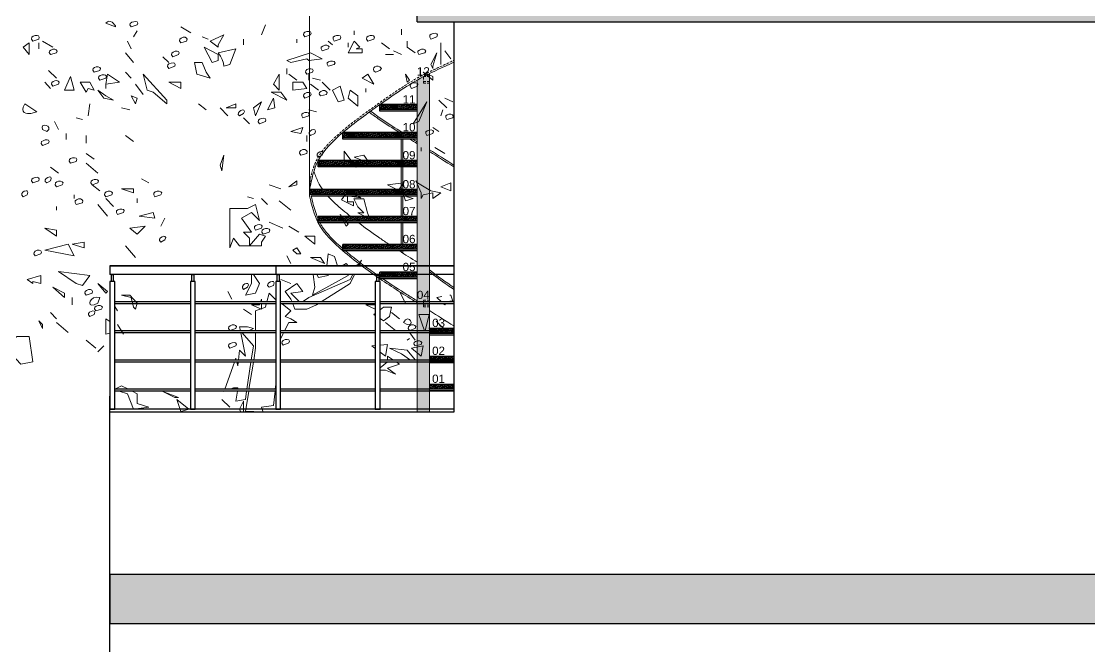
# Model space of a CAD drawing. Header units: millimetres. Extents: x 922141 to 965068, y 34629 to 256118.
# Drawn here: x 925435 to 932003, y 195899 to 199745 of the extents above; entities that cross this region are included whole.
import ezdxf

# ---------------------------------------------------------------- set-up
doc = ezdxf.new("R2010")
doc.units = ezdxf.units.MM
doc.linetypes.add('( Dashed )', pattern=[0.75, 0.5, -0.25])
for name, color, linetype, lineweight in [('column', 10, 'Continuous', 35), ('HATCH', 8, 'Continuous', 5), ('MCA__ ARREDO', 133, 'Continuous', 5), ('MCA__ LANDSCAPE', 136, 'Continuous', 5), ('MCA__ MURI ESISTENTI SEZIONATI', 30, 'Continuous', 30)]:
    doc.layers.add(name, color=color, linetype=linetype, lineweight=lineweight)
doc.layers.add('MCA__ PISCINA ELEV.', color=91, linetype='Continuous')
doc.styles.add('Datatext_200', font='arial.ttf', dxfattribs={"height": 200})

# ---------------------------------------------------------------- blocks, each defined once
blk = doc.blocks.new('6y')
at = {"layer": 'HATCH', "linetype": 'Continuous'}
for p, q in [((566733.5, 395757.7), (566681.8, 395801.7)), ((566681.8, 395801.7), (566733.5, 395757.7))]:
    blk.add_line(p, q, dxfattribs=at)
for points in [[(566811.6, 396400), (566810.5, 396404.4), (566807.2, 396409.9), (566802.8, 396415.4), (566796.2, 396420.9), (566789.6, 396424.2), (566781.9, 396425.3), (566775.3, 396423.1), (566768.7, 396416.5), (566811.6, 396400)], [(566906.2, 396408.8), (566909.5, 396416.5), (566906.2, 396422), (566899.6, 396424.2), (566890.8, 396423.1), (566882, 396420.9), (566875.4, 396415.4), (566874.3, 396408.8), (566879.8, 396400), (566906.2, 396408.8)], [(567141.6, 396373.6), (567097.6, 396400), (567141.6, 396373.6)], [(567451.7, 396364.8), (567469.3, 396408.8), (567451.7, 396364.8)], [(568066.5, 396364.8), (568066.5, 396390.1), (568066.5, 396364.8)], [(566474, 396347.2), (566476.2, 396356), (566472.9, 396360.4), (566466.3, 396362.6), (566457.5, 396362.6), (566448.7, 396359.3), (566443.2, 396354.9), (566442.1, 396347.2), (566447.6, 396338.4), (566474, 396347.2)], [(566889.7, 396357.1), (566906.2, 396382.4), (566889.7, 396357.1)], [(567122.9, 396338.4), (567126.2, 396347.2), (567122.9, 396351.6), (567116.3, 396354.9), (567107.5, 396354.9), (567098.7, 396351.6), (567093.2, 396347.2), (567092.1, 396339.5), (567097.6, 396330.7), (567122.9, 396338.4)], [(567218.5, 396347.2), (567192.1, 396357.1), (567218.5, 396347.2)], [(567261.4, 396312), (567261.4, 396321.9), (567286.7, 396364.8), (567226.2, 396338.4), (567261.4, 396312)], [(567373.6, 396321.9), (567373.6, 396347.2), (567373.6, 396321.9)], [(567607.9, 396330.7), (567607.9, 396347.2), (567607.9, 396330.7)], [(567667.3, 396364.8), (567670.6, 396372.5), (567667.3, 396378), (567660.7, 396380.2), (567651.9, 396380.2), (567643.1, 396376.9), (567637.6, 396372.5), (567636.5, 396365.9), (567642, 396357.1), (567667.3, 396364.8)], [(567797, 396347.2), (567800.3, 396356), (567797, 396360.4), (567790.4, 396362.6), (567781.6, 396362.6), (567772.8, 396359.3), (567767.3, 396354.9), (567766.2, 396347.2), (567771.7, 396338.4), (567797, 396347.2)], [(567858.6, 396364.8), (567858.6, 396382.4), (567858.6, 396364.8)], [(567945.5, 396347.2), (567947.7, 396356), (567944.4, 396360.4), (567937.8, 396362.6), (567929, 396362.6), (567920.2, 396359.3), (567914.7, 396354.9), (567913.6, 396347.2), (567919.1, 396338.4), (567945.5, 396347.2)], [(568221.6, 396357.1), (568224.9, 396364.8), (568221.6, 396370.3), (568215, 396372.5), (568206.2, 396371.4), (568197.4, 396368.1), (568191.9, 396363.7), (568190.8, 396356), (568196.3, 396347.2), (568221.6, 396357.1)], [(566431.1, 396279), (566431.1, 396330.7), (566405.8, 396312), (566431.1, 396279)], [(566474, 396304.3), (566474, 396330.7), (566474, 396304.3)], [(566535.6, 396312), (566490.5, 396338.4), (566535.6, 396312)], [(566552.1, 396286.7), (566554.3, 396294.4), (566551, 396299.9), (566544.4, 396302.1), (566535.6, 396302.1), (566526.8, 396298.8), (566521.3, 396294.4), (566520.2, 396287.8), (566525.7, 396279), (566552.1, 396286.7)], [(566879.8, 396304.3), (566863.3, 396338.4)], [(567087.7, 396279), (567091, 396286.7), (567087.7, 396292.2), (567081.1, 396294.4), (567072.3, 396293.3), (567063.5, 396290), (567058, 396285.6), (567056.9, 396277.9), (567062.4, 396269.1), (567087.7, 396279)], [(567261.4, 396252.6), (567261.4, 396279), (567199.8, 396312), (567235, 396243.8), (567261.4, 396252.6)], [(567313.1, 396235), (567339.5, 396304.3), (567261.4, 396286.7), (567272.4, 396272.4), (567280.1, 396257), (567285.6, 396241.6), (567286.7, 396227.3), (567313.1, 396235)], [(567745.4, 396304.3), (567748.7, 396313.1), (567745.4, 396317.5), (567738.8, 396319.7), (567730, 396319.7), (567721.2, 396316.4), (567714.6, 396312), (567713.5, 396304.3), (567719, 396295.5), (567745.4, 396304.3)], [(567764, 396321.9), (567745.4, 396338.4), (567764, 396321.9)], [(567893.8, 396286.7), (567893.8, 396304.3), (567867.4, 396304.3), (567883.9, 396312), (567858.6, 396338.4), (567832.2, 396286.7), (567893.8, 396286.7)], [(567832.2, 396312), (567832.2, 396330.7), (567832.2, 396312)], [(568013.7, 396304.3), (567978.5, 396330.7), (568013.7, 396304.3)], [(568066.5, 396279), (568032.4, 396295.5)], [(568091.8, 396312), (568091.8, 396338.4), (568091.8, 396312)], [(568127, 396286.7), (568091.8, 396312), (568127, 396286.7)], [(568169.9, 396286.7), (568173.2, 396294.4), (568169.9, 396299.9), (568163.3, 396302.1), (568154.5, 396302.1), (568145.7, 396298.8), (568139.1, 396294.4), (568138, 396287.8), (568143.5, 396279), (568169.9, 396286.7)], [(568240.3, 396235), (568240.3, 396330.7)], [(568283.2, 396260.3), (568256.8, 396295.5), (568283.2, 396260.3)], [(566889.7, 396243.8), (566854.5, 396286.7), (566889.7, 396243.8)], [(567044.8, 396243.8), (567019.5, 396269.1), (567044.8, 396243.8)], [(567581.5, 396243.8), (567650.8, 396260.3), (567659.6, 396252.6), (567719, 396260.3), (567667.3, 396286.7), (567563.9, 396252.6), (567581.5, 396243.8)], [(567771.7, 396235), (567775, 396242.7), (567771.7, 396248.2), (567764, 396250.4), (567755.3, 396250.4), (567746.5, 396247.1), (567741, 396242.7), (567739.9, 396236.1), (567745.4, 396227.3), (567771.7, 396235)], [(568032.4, 396279), (567997.2, 396279)], [(568205.1, 396217.4), (568205.1, 396227.3), (568221.6, 396286.7), (568196.3, 396235), (568205.1, 396217.4)], [(566552.1, 396174.5), (566516.9, 396208.6), (566552.1, 396174.5)], [(566742.3, 396208.6), (566745.6, 396217.4), (566742.3, 396221.8), (566734.6, 396225.1), (566725.8, 396225.1), (566718.1, 396221.8), (566712.6, 396217.4), (566711.5, 396209.7), (566717, 396200.9), (566742.3, 396208.6)], [(566879.8, 396174.5), (566854.5, 396200.9), (566879.8, 396174.5)], [(567071.2, 396227.3), (567073.4, 396235), (567070.1, 396240.5), (567063.5, 396242.7), (567054.7, 396241.6), (567045.9, 396238.3), (567040.4, 396233.9), (567039.3, 396226.2), (567044.8, 396217.4), (567071.2, 396227.3)], [(567226.2, 396174.5), (567208.6, 396200.9), (567192.1, 396243.8), (567158.1, 396243.8), (567168, 396192.1), (567226.2, 396174.5)], [(567563.9, 396192.1), (567563.9, 396217.4), (567563.9, 396192.1)], [(567676.1, 396200.9), (567679.4, 396208.6), (567676.1, 396214.1), (567668.4, 396216.3), (567659.6, 396216.3), (567651.9, 396213), (567646.4, 396207.5), (567645.3, 396200.9), (567650.8, 396192.1), (567676.1, 396200.9)], [(567971.9, 396208.6), (567978.5, 396217.4), (567971.9, 396225.1), (567964.2, 396228.4), (567956.5, 396228.4), (567949.9, 396225.1), (567945.5, 396220.7), (567943.3, 396214.1), (567945.5, 396207.5), (567953.2, 396200.9), (567971.9, 396208.6)], [(568205.1, 396165.7), (568205.1, 396182.2), (568162.2, 396200.9), (568205.1, 396165.7)], [(566525.7, 396130.5), (566500.4, 396156.9), (566525.7, 396130.5)], [(566560.9, 396149.2), (566563.1, 396156.9), (566559.8, 396162.4), (566553.2, 396164.6), (566544.4, 396163.5), (566536.7, 396160.2), (566531.2, 396155.8), (566530.1, 396148.1), (566535.6, 396139.3), (566560.9, 396149.2)], [(566630.1, 396122.8), (566612.6, 396182.2), (566587.3, 396122.8), (566630.1, 396122.8)], [(566681.8, 396114), (566690.6, 396130.5), (566717, 396122.8), (566698.3, 396156.9), (566655.4, 396156.9), (566681.8, 396114)], [(566768.7, 396174.5), (566770.9, 396183.3), (566767.6, 396187.7), (566761, 396189.9), (566752.2, 396189.9), (566743.4, 396186.6), (566737.9, 396182.2), (566736.8, 396174.5), (566742.3, 396165.7), (566768.7, 396174.5)], [(566828.1, 396156.9), (566776.4, 396192.1), (566768.7, 396149.2), (566828.1, 396156.9)], [(567036, 396062.3), (567036, 396078.8), (566932.6, 396192.1), (566950.2, 396122.8), (566976.6, 396114), (567036, 396062.3)], [(567097.6, 396130.5), (567097.6, 396156.9), (567044.8, 396156.9), (567097.6, 396130.5)], [(567529.8, 396122.8), (567529.8, 396139.3), (567529.8, 396192.1), (567504.5, 396149.2), (567529.8, 396122.8)], [(567607.9, 396165.7), (567572.7, 396192.1), (567607.9, 396165.7)], [(567650.8, 396130.5), (567634.3, 396156.9), (567589.2, 396156.9), (567589.2, 396122.8), (567650.8, 396130.5)], [(567659.6, 396165.7), (567659.6, 396192.1), (567659.6, 396165.7)], [(567711.3, 396165.7), (567676.1, 396174.5), (567711.3, 396165.7)], [(567754.2, 396122.8), (567719, 396156.9), (567754.2, 396122.8)], [(567945.5, 396149.2), (567919.1, 396192.1), (567893.8, 396174.5), (567945.5, 396149.2)], [(568091.8, 396156.9), (568101.7, 396165.7), (568084.1, 396192.1), (568091.8, 396156.9)], [(568136.9, 396139.3), (568139.1, 396148.1), (568135.8, 396152.5), (568129.2, 396154.7), (568120.4, 396154.7), (568111.6, 396151.4), (568106.1, 396147), (568105, 396139.3), (568110.5, 396130.5), (568136.9, 396139.3)], [(566802.8, 396078.8), (566768.7, 396097.5), (566733.5, 396122.8), (566759.9, 396087.6), (566802.8, 396078.8)], [(566768.7, 396130.5), (566768.7, 396149.2), (566768.7, 396130.5)], [(566932.6, 396104.1), (566898.5, 396149.2), (566932.6, 396104.1)], [(567563.9, 396078.8), (567537.5, 396114), (567494.6, 396114), (567563.9, 396078.8)], [(567667.3, 396097.5), (567670.6, 396105.2), (567667.3, 396110.7), (567660.7, 396112.9), (567651.9, 396111.8), (567643.1, 396108.5), (567637.6, 396104.1), (567636.5, 396096.4), (567642, 396087.6), (567667.3, 396097.5)], [(567702.5, 396122.8), (567667.3, 396149.2), (567702.5, 396122.8)], [(567737.7, 396104.1), (567739.9, 396112.9), (567736.6, 396117.3), (567730, 396120.6), (567721.2, 396120.6), (567712.4, 396117.3), (567706.9, 396112.9), (567705.8, 396106.3), (567711.3, 396097.5), (567737.7, 396104.1)], [(567815.7, 396078.8), (567797, 396139.3), (567764, 396122.8), (567789.3, 396071.1), (567815.7, 396078.8)], [(567875.1, 396052.4), (567875.1, 396097.5), (567841, 396122.8), (567832.2, 396087.6), (567875.1, 396052.4)], [(567910.3, 396114), (567910.3, 396130.5), (567910.3, 396114)], [(566465.2, 396027.1), (566412.4, 396062.3), (566405.8, 396048), (566403.6, 396037), (566405.8, 396030.4), (566410.2, 396024.9), (566416.8, 396021.6), (566424.5, 396020.5), (566432.2, 396019.4), (566438.8, 396019.4), (566465.2, 396027.1)], [(566690.6, 396009.5), (566698.3, 396062.3), (566690.6, 396009.5)], [(566898.5, 396062.3), (566906.2, 396087.6), (566879.8, 396097.5), (566898.5, 396062.3)], [(567208.6, 396035.9), (567175.7, 396062.3), (567208.6, 396035.9)], [(567339.5, 396044.7), (567339.5, 396062.3), (567296.6, 396044.7), (567339.5, 396044.7)], [(567426.4, 396009.5), (567451.7, 396071.1), (567416.5, 396044.7), (567426.4, 396009.5)], [(567511.1, 396044.7), (567504.5, 396087.6), (567478.1, 396035.9), (567511.1, 396044.7)], [(568143.5, 395984.2), (568178.7, 396071.1), (568118.2, 395974.3), (568143.5, 395984.2)], [(568266.7, 396044.7), (568231.5, 396078.8), (568266.7, 396044.7)], [(568292, 396071.1), (568256.8, 396087.6), (568292, 396071.1)], [(566873.2, 396035.9), (566838, 396044.7), (566873.2, 396035.9)], [(567304.3, 396009.5), (567270.2, 396044.7), (567304.3, 396009.5)], [(567373.6, 396019.4), (567376.9, 396029.3), (567374.7, 396034.8), (567369.2, 396035.9), (567361.5, 396033.7), (567354.9, 396029.3), (567350.5, 396022.7), (567349.4, 396016.1), (567356, 396009.5), (567373.6, 396019.4)], [(567659.6, 396009.5), (567661.8, 396018.3), (567658.5, 396022.7), (567651.9, 396024.9), (567643.1, 396024.9), (567635.4, 396021.6), (567629.9, 396017.2), (567628.8, 396009.5), (567634.3, 396000.7), (567659.6, 396009.5)], [(567693.7, 396027.1), (567659.6, 396035.9), (567693.7, 396027.1)], [(568240.3, 396009.5), (568248, 396035.9), (568240.3, 396009.5)], [(568292, 396000.7), (568294.2, 396009.5), (568290.9, 396013.9), (568284.3, 396017.2), (568275.5, 396017.2), (568267.8, 396013.9), (568262.3, 396009.5), (568261.2, 396001.8), (568266.7, 395993), (568292, 396000.7)], [(566509.2, 395941.3), (566518, 395950.1), (566518, 395957.8), (566513.6, 395964.4), (566505.9, 395967.7), (566498.2, 395968.8), (566491.6, 395966.6), (566488.3, 395960), (566490.5, 395949), (566509.2, 395941.3)], [(566560.9, 395949), (566543.3, 395984.2)], [(566665.3, 395993), (566638.9, 396000.7), (566665.3, 395993)], [(567400, 395974.3), (567373.6, 396000.7), (567400, 395974.3)], [(567469.3, 395984.2), (567471.5, 395991.9), (567468.2, 395997.4), (567461.6, 395999.6), (567452.8, 395998.5), (567444, 395995.2), (567438.5, 395990.8), (567437.4, 395983.1), (567442.9, 395974.3), (567469.3, 395984.2)], [(566595, 395906.1), (566595, 395932.5), (566595, 395906.1)], [(566681.8, 395889.7), (566681.8, 395922.6)], [(566889.7, 395897.4), (566854.5, 395922.6)], [(567624.4, 395932.5), (567634.3, 395957.8), (567581.5, 395941.3), (567624.4, 395932.5)], [(567650.8, 395897.4), (567650.8, 395922.6), (567650.8, 395897.4)], [(567686, 395932.5), (567689.3, 395942.4), (567686, 395947.9), (567680.5, 395949), (567672.8, 395947.9), (567666.2, 395942.4), (567661.8, 395936.9), (567661.8, 395930.3), (567667.3, 395922.6), (567686, 395932.5)], [(568205.1, 395932.5), (568207.3, 395940.2), (568204, 395945.7), (568197.4, 395947.9), (568188.6, 395946.8), (568179.8, 395943.5), (568174.3, 395939.1), (568173.2, 395931.4), (568178.7, 395922.6), (568205.1, 395932.5)], [(568231.5, 395941.3), (568205.1, 395957.8)], [(566516.9, 395889.7), (566520.2, 395897.4), (566516.9, 395902.8), (566510.3, 395905), (566501.5, 395903.9), (566492.7, 395900.6), (566486.1, 395896.3), (566485, 395888.6), (566490.5, 395879.8), (566516.9, 395889.7)], [(568153.4, 395854.5), (568153.4, 395871)], [(568256.8, 395844.6), (568213.9, 395871), (568256.8, 395844.6)], [(566638.9, 395809.4), (566641.1, 395818.2), (566637.8, 395823.7), (566631.2, 395825.9), (566622.4, 395825.9), (566613.7, 395822.6), (566608.2, 395818.2), (566607.1, 395810.5), (566612.6, 395801.7), (566638.9, 395809.4)], [(566717, 395819.3), (566681.8, 395844.6), (566717, 395819.3)], [(567277.9, 395767.6), (567286.7, 395836.9), (567270.2, 395792.9), (567277.9, 395767.6)], [(567650.8, 395844.6), (567653, 395853.4), (567649.7, 395857.8), (567643.1, 395861.1), (567634.3, 395861.1), (567625.5, 395857.8), (567620, 395853.4), (567618.9, 395845.7), (567624.4, 395836.9), (567650.8, 395844.6)], [(567719, 395836.9), (567722.3, 395846.8), (567720.1, 395852.3), (567714.6, 395853.4), (567708, 395851.2), (567701.4, 395846.8), (567697, 395841.3), (567695.9, 395834.7), (567702.5, 395828.1), (567719, 395836.9)], [(567867.4, 395784.1), (567848.7, 395809.4), (567815.7, 395854.5), (567815.7, 395801.7), (567867.4, 395784.1)], [(567926.8, 395801.7), (567901.5, 395836.9), (567858.6, 395828.1), (567926.8, 395801.7)], [(566560.9, 395757.7), (566525.7, 395784.1), (566560.9, 395757.7)], [(566474, 395724.7), (566476.2, 395732.4), (566472.9, 395737.9), (566466.3, 395740.1), (566457.5, 395739), (566448.7, 395735.7), (566443.2, 395731.3), (566442.1, 395723.6), (566447.6, 395714.8), (566474, 395724.7)], [(566525.7, 395724.7), (566529, 395734.6), (566526.8, 395740.1), (566521.3, 395741.2), (566513.6, 395739), (566507, 395734.6), (566502.6, 395728), (566502.6, 395721.4), (566509.2, 395714.8), (566525.7, 395724.7)], [(566733.5, 395714.8), (566735.7, 395723.6), (566732.4, 395728), (566725.8, 395730.2), (566717, 395730.2), (566709.3, 395726.9), (566703.8, 395722.5), (566702.7, 395714.8), (566708.2, 395706), (566733.5, 395714.8)], [(566957.9, 395714.8), (566924.9, 395732.4), (566957.9, 395714.8)], [(566577.4, 395706), (566580.7, 395714.8), (566577.4, 395719.2), (566569.7, 395722.5), (566560.9, 395722.5), (566553.2, 395719.2), (566547.7, 395714.8), (566546.6, 395707.1), (566552.1, 395698.3), (566577.4, 395706)], [(566742.3, 395679.6), (566708.2, 395706), (566742.3, 395679.6)], [(566889.7, 395671.9), (566889.7, 395689.5), (566838, 395689.5), (566889.7, 395671.9)], [(567537.5, 395689.5), (567485.8, 395706)], [(567607.9, 395706), (567607.9, 395724.7), (567572.7, 395698.3), (567607.9, 395706)], [(568058.8, 395679.6), (568058.8, 395689.5), (568075.3, 395714.8), (568006, 395706), (568058.8, 395679.6)], [(568118.2, 395646.6), (568091.8, 395654.3), (568066.5, 395689.5), (568084.1, 395636.7), (568118.2, 395646.6)], [(568130.3, 395724.7), (568153.4, 395671.9), (568153.4, 395646.6), (568162.2, 395663.1), (568205.1, 395671.9), (568205.1, 395646.6), (568240.3, 395671.9), (568196.3, 395679.6), (568136.9, 395714.8), (568130.3, 395724.7)], [(568283.2, 395679.6), (568283.2, 395714.8), (568240.3, 395698.3), (568283.2, 395679.6)], [(566422.3, 395663.1), (566425.6, 395674.1), (566423.4, 395679.6), (566417.9, 395680.7), (566410.2, 395678.5), (566403.6, 395674.1), (566399.2, 395668.6), (566399.2, 395660.9), (566405.8, 395654.3), (566422.3, 395663.1)], [(566630.1, 395646.6), (566630.1, 395663.1), (566630.1, 395646.6)], [(566665.3, 395627.9), (566667.5, 395636.7), (566664.2, 395641.1), (566657.6, 395644.4), (566648.8, 395644.4), (566640, 395641.1), (566634.5, 395636.7), (566633.4, 395629), (566638.9, 395620.2), (566665.3, 395627.9)], [(566795.1, 395663.1), (566797.3, 395670.8), (566794, 395676.3), (566787.4, 395678.5), (566778.6, 395678.5), (566769.8, 395675.2), (566764.3, 395669.7), (566763.2, 395663.1), (566768.7, 395654.3), (566795.1, 395663.1)], [(566802.8, 395611.4), (566768.7, 395646.6), (566802.8, 395611.4)], [(566906.2, 395627.9), (566906.2, 395646.6), (566906.2, 395627.9)], [(567010.7, 395663.1), (567014, 395670.8), (567010.7, 395676.3), (567003, 395678.5), (566994.2, 395678.5), (566985.4, 395675.2), (566979.9, 395669.7), (566978.8, 395663.1), (566984.3, 395654.3), (567010.7, 395663.1)], [(567416.5, 395646.6), (567391.2, 395654.3), (567416.5, 395646.6)], [(567478.1, 395620.2), (567451.7, 395646.6), (567478.1, 395620.2)], [(567581.5, 395594.9), (567529.8, 395636.7), (567581.5, 395594.9)], [(567841.8, 395676.6), (567820.9, 395665.6), (567803.3, 395640.3), (567856.1, 395613.9), (567856.1, 395632.6), (567829.7, 395632.6), (567829.7, 395657.9), (567889.1, 395649.1), (567841.8, 395676.6)], [(567927.9, 395557.2), (567918, 395583.6), (567901.5, 395645.2), (567857.5, 395645.2), (567875.1, 395610), (567901.5, 395583.6), (567875.1, 395583.6), (567927.9, 395557.2)], [(566552.1, 395594.9), (566552.1, 395611.4), (566552.1, 395594.9)], [(566776.4, 395568.5), (566733.5, 395620.2), (566776.4, 395568.5)], [(566846.8, 395585), (566849, 395593.8), (566845.7, 395598.2), (566839.1, 395600.4), (566830.3, 395600.4), (566821.5, 395597.1), (566816, 395592.7), (566814.9, 395585), (566820.4, 395576.2), (566846.8, 395585)], [(567400, 395438.7), (567400, 395471.7), (567373.6, 395498.1), (567407.7, 395498.1), (567364.8, 395559.7), (567407.7, 395585), (567442.9, 395549.8), (567426.4, 395620.2), (567391.2, 395602.6), (567313.1, 395602.6), (567313.1, 395429.9), (567329.6, 395471.7), (567356, 395438.7), (567400, 395438.7)], [(566984.3, 395559.7), (566915, 395568.5), (566976.6, 395585), (566984.3, 395559.7), (566984.3, 395559.7)], [(567010.7, 395524.5), (567028.3, 395559.7), (567010.7, 395524.5)], [(567546.3, 395516.8), (567485.8, 395542.1), (567546.3, 395516.8)], [(567823.4, 395524.5), (567832.2, 395533.3), (567797, 395576.2), (567823.4, 395524.5)], [(566552.1, 395481.6), (566552.1, 395506.9), (566500.4, 395516.8), (566552.1, 395481.6)], [(566906.2, 395490.4), (566941.4, 395524.5), (566873.2, 395516.8), (566906.2, 395490.4)], [(567451.7, 395516.8), (567455, 395524.5), (567451.7, 395530), (567444, 395532.2), (567435.2, 395531.1), (567427.5, 395527.8), (567422, 395523.4), (567420.9, 395515.7), (567426.4, 395506.9), (567451.7, 395516.8)], [(567485.8, 395498.1), (567489.1, 395506.9), (567485.8, 395511.3), (567479.2, 395514.6), (567470.4, 395514.6), (567461.6, 395511.3), (567455, 395506.9), (567453.9, 395499.2), (567459.4, 395490.4), (567485.8, 395498.1)], [(567615.6, 395498.1), (567572.7, 395524.5), (567615.6, 395498.1)], [(566673, 395429.9), (566673, 395455.2), (566620.2, 395446.4), (566673, 395429.9)], [(567028.3, 395465.1), (567031.6, 395475), (567028.3, 395479.4), (567022.8, 395480.5), (567016.2, 395478.3), (567008.5, 395473.9), (567004.1, 395468.4), (567004.1, 395461.8), (567010.7, 395455.2), (567028.3, 395465.1)], [(567451.7, 395438.7), (567451.7, 395455.2), (567469.3, 395481.6), (567442.9, 395490.4), (567400, 395438.7), (567451.7, 395438.7)], [(567686, 395446.4), (567686, 395481.6), (567642, 395481.6), (567686, 395446.4)], [(566482.8, 395403.5), (566486.1, 395411.2), (566482.8, 395416.7), (566475.1, 395418.9), (566466.3, 395418.9), (566458.6, 395415.6), (566453.1, 395410.1), (566452, 395403.5), (566457.5, 395394.7), (566482.8, 395403.5)], [(566630.1, 395394.7), (566603.8, 395446.4), (566500.4, 395420), (566630.1, 395394.7)], [(566898.5, 395387), (566854.5, 395438.7), (566898.5, 395387)], [(567607.9, 395403.5), (567624.4, 395403.5), (567607.9, 395429.9), (567589.2, 395420), (567607.9, 395403.5)], [(567772.8, 395391.4), (567745.4, 395403.5), (567738.8, 395351.5)], [(567581.5, 395360.6), (567563.9, 395394.7), (567581.5, 395360.6)], [(567728.9, 395360.6), (567711.3, 395387), (567667.3, 395387), (567728.9, 395360.6)], [(567786.2, 395351.5), (567772.8, 395391.4)], [(567832.1, 395351.5), (567823.4, 395360.6), (567806.8, 395351.5)], [(567871.7, 395351.5), (567883.9, 395360.6), (567862.9, 395351.5)], [(567879.3, 395351.5), (567891.3, 395376), (567877, 395351.5)], [(566447.6, 395273.8), (566447.6, 395282.6), (566482.8, 395273.8), (566482.8, 395309), (566422.3, 395290.3), (566447.6, 395273.8)], [(566665.3, 395265), (566698.3, 395309), (566560.9, 395325.4), (566638.9, 395273.8), (566665.3, 395265)], [(567407.7, 395312.2), (567407.7, 395273.8), (567381.3, 395222.1), (567426.4, 395230.9)], [(567426.4, 395230.9), (567442.9, 395273.8), (567416.7, 395312.2)], [(567853.9, 395312.2), (567841, 395290.3), (567659.6, 395212.2), (567632.6, 395192.8)], [(567679.5, 395312.2), (567686, 395257.3), (567676.1, 395222.1), (567832.2, 395309), (567834.4, 395312.2)], [(567744.6, 395312.2), (567745.4, 395309), (567702.5, 395300.2), (567694.8, 395312.2)], [(567714.8, 395192.8), (567841, 395273.8), (567860, 395312.2)], [(566768.7, 395230.9), (566776.4, 395238.6), (566733.5, 395273.8), (566768.7, 395230.9)], [(567391.2, 395257.3), (567394.5, 395267.2), (567392.3, 395272.7), (567385.7, 395273.8), (567379.1, 395271.6), (567372.5, 395267.2), (567368.1, 395260.6), (567368.1, 395254), (567373.6, 395247.4), (567391.2, 395257.3)], [(567504.5, 395265), (567507.8, 395276), (567504.5, 395281.5), (567499, 395282.6), (567491.3, 395280.4), (567484.7, 395276), (567480.3, 395270.5), (567479.2, 395263.9), (567485.8, 395257.3), (567504.5, 395265)], [(567581.5, 395273.8), (567537.5, 395290.3)], [(567618.6, 395192.8), (567581.5, 395230.9), (567634.3, 395238.6), (567607.9, 395273.8), (567556.2, 395238.6), (567581.5, 395204.5), (567586.2, 395192.8)], [(566587.3, 395212.2), (566587.3, 395230.9), (566535.6, 395257.3), (566587.3, 395212.2)], [(566708.2, 395230.9), (566710.4, 395238.6), (566707.1, 395244.1), (566700.5, 395246.3), (566691.7, 395246.3), (566682.9, 395243), (566677.4, 395237.5), (566676.3, 395230.9), (566681.8, 395222.1), (566708.2, 395230.9)], [(566733.5, 395186.9), (566742.3, 395212.2), (566726.9, 395213.3), (566714.8, 395210), (566706, 395203.4), (566699.4, 395195.7), (566698.3, 395188), (566699.4, 395181.4), (566706, 395178.1), (566717, 395179.2), (566733.5, 395186.9)], [(566838, 395222.1), (566873.2, 395222.1), (566906.2, 395186.9), (566898.5, 395160.5), (566889.7, 395169.3), (566879.8, 395212.2), (566838, 395222.1), (566838, 395222.1)], [(567321.9, 395204.5), (567304.3, 395238.6), (567321.9, 395204.5)], [(567514.8, 395201.9), (567485.8, 395230.9), (567475.6, 395192.8)], [(568084.1, 395186.9), (568058.8, 395238.6), (568084.1, 395186.9)], [(568243.4, 395215.7), (568221.6, 395212.2), (568242.3, 395192.8)], [(568279.1, 395195.7), (568292, 395195.7), (568283.2, 395222.1), (568279.1, 395221.4)], [(566620.2, 395179.2), (566620.2, 395212.2), (566620.2, 395179.2)], [(566750, 395160.5), (566753.3, 395169.3), (566750, 395173.7), (566743.4, 395177), (566734.6, 395177), (566725.8, 395173.7), (566720.3, 395169.3), (566719.2, 395161.6), (566724.7, 395152.8), (566750, 395160.5)], [(566820.4, 395152.8), (566807.7, 395171.9)], [(566807.7, 395171.9), (566820.4, 395152.8)], [(567444.7, 395184.2), (567442.9, 395179.2), (567407.7, 395179.2), (567451.7, 395160.5)], [(567473.3, 395184.2), (567469.3, 395169.3), (567426.4, 395152.8), (567426.4, 395064.8)], [(567451.7, 395192.8), (567451.7, 395204.5), (567447.6, 395192.8)], [(567451.7, 395160.5), (567451.7, 395184.2)], [(567553.6, 395064.8), (567572.7, 395102.2), (567607.9, 395102.2), (567581.5, 395118.7), (567556.2, 395128.6), (567581.5, 395152.8), (567543.6, 395184.2)], [(567589.6, 395184.2), (567599.1, 395160.5), (567650.8, 395160.5)], [(567650.8, 395160.5), (567693.7, 395179.2), (567701.5, 395184.2)], [(567951.8, 395179.2), (567910.3, 395179.2), (567951.8, 395161.1)], [(567988.4, 395109.9), (568013.7, 395128.6), (568023.6, 395169.3), (567988.4, 395169.3), (567973.2, 395157.6)], [(568251.4, 395184.2), (568256.8, 395179.2)], [(568256.8, 395179.2), (568259.8, 395184.2)], [(566552.1, 395118.7), (566525.7, 395145.1), (566552.1, 395118.7)], [(566717, 395136.3), (566720.3, 395146.2), (566717, 395151.7), (566711.5, 395152.8), (566703.8, 395150.6), (566697.2, 395147.3), (566692.8, 395141.8), (566692.8, 395135.2), (566698.3, 395128.6), (566717, 395136.3)], [(567407.7, 395136.3), (567373.6, 395160.5), (567407.7, 395136.3)], [(567951.8, 395141.1), (567945.5, 395136.3), (567951.8, 395132.4)], [(567973.2, 395119.2), (567988.4, 395109.9)], [(568058.8, 395118.7), (568023.6, 395145.1), (568058.8, 395118.7)], [(568171.4, 395064.8), (568188.6, 395136.3), (568143.5, 395136.3), (568167.7, 395064.8)], [(566490.5, 395075.8), (566490.5, 395093.4), (566474, 395109.9), (566490.5, 395075.8)], [(566603.8, 395058.2), (566552.1, 395102.2), (566603.8, 395058.2)], [(566786.2, 395105.7), (566768.7, 395118.7), (566768.7, 395050.5), (566786.2, 395054.5)], [(566846.8, 395050.5), (566820.4, 395093.4), (566846.8, 395050.5)], [(567339.5, 395075.8), (567341.7, 395084.6), (567338.4, 395089), (567331.8, 395091.2), (567323, 395091.2), (567314.2, 395087.9), (567308.7, 395083.5), (567307.6, 395075.8), (567313.1, 395067), (567339.5, 395075.8)], [(567394.4, 395064.8), (567416.5, 395075.8), (567391.2, 395083.5), (567356, 395083.5), (567359.7, 395064.8)], [(568040.1, 395067), (567997.2, 395102.2), (568040.1, 395067)], [(568091.8, 395093.4), (568102.8, 395092.3), (568108.3, 395096.7), (568109.4, 395103.3), (568106.1, 395109.9), (568101.7, 395115.4), (568094, 395117.6), (568085.2, 395113.2), (568075.3, 395102.2), (568091.8, 395093.4)], [(568127, 395075.8), (568129.2, 395084.6), (568125.9, 395089), (568119.3, 395091.2), (568110.5, 395091.2), (568102.8, 395087.9), (568097.3, 395083.5), (568096.2, 395075.8), (568101.7, 395067), (568127, 395075.8)], [(568271.5, 395056.5), (568218.7, 395107.1), (568271.5, 395056.5)], [(566447.6, 394928.4), (566431.1, 395040.6), (566379.4, 395040.6), (566353, 395024.1), (566282.6, 395058.2), (566282.6, 395015.3), (566353, 394963.6), (566395.9, 394918.5), (566447.6, 394928.4)], [(567361.3, 395056.2), (567381.3, 394953.7), (567356, 394980.1), (567351.2, 394936.7)], [(567407.2, 394936.7), (567416.5, 394998.8), (567366.6, 395056.2)], [(567426.4, 395056.2), (567426.4, 395040.6), (567426.4, 394988.9), (567418, 394936.7)], [(567536.2, 395029), (567546.3, 395050.5), (567549.2, 395056.2)], [(567572.1, 395012.2), (567575.4, 395019.9), (567572.1, 395025.4), (567564.4, 395027.6), (567555.6, 395026.5), (567547.9, 395023.2), (567542.4, 395018.8), (567541.3, 395011.1), (567546.8, 395002.3), (567572.1, 395012.2)], [(568091.8, 395024.1), (568101.7, 395031.8), (568091.8, 395024.1)], [(568127, 395024.1), (568103.2, 395056.2)], [(568103.2, 395056.2), (568127, 395024.1)], [(566724.7, 394988.9), (566681.8, 395024.1), (566724.7, 394988.9)], [(566733.5, 394972.4), (566759.9, 394998.8)], [(567339.5, 394998.8), (567341.7, 395006.5), (567338.4, 395012), (567331.8, 395014.2), (567323, 395013.1), (567314.2, 395009.8), (567308.7, 395005.4), (567307.6, 394997.7), (567313.1, 394988.9), (567339.5, 394998.8)], [(567951.8, 395000.2), (567936.7, 394998.8), (567951.8, 394987.6)], [(567997.2, 394953.7), (568006, 395005.4), (567973.2, 395002.3)], [(568126.5, 394936.7), (568127, 394937.2), (568091.8, 394980.1), (568013.7, 394988.9), (568066.5, 394963.6), (568106, 394936.7)], [(568153.4, 394953.7), (568162.2, 394998.8), (568110.5, 394988.9), (568153.4, 394953.7)], [(568153.4, 395005.4), (568155.6, 395014.2), (568152.3, 395018.6), (568145.7, 395021.9), (568136.9, 395021.9), (568128.1, 395018.6), (568122.6, 395014.2), (568121.5, 395007.6), (568127, 394998.8), (568153.4, 395005.4)], [(567341.6, 394936.7), (567339.5, 394944.9), (567336.6, 394936.7)], [(567973.2, 394971.6), (567997.2, 394953.7)], [(568031.5, 394936.7), (568006, 394953.7), (568006, 394936.7)], [(567333.5, 394928.2), (567290.4, 394808.7)], [(567350.2, 394928.2), (567348.3, 394910.8), (567343.8, 394928.2)], [(567388.1, 394808.7), (567405.9, 394928.2)], [(567416.6, 394928.2), (567397.2, 394808.7)], [(568006, 394928.4), (567973.2, 394902.2)], [(567973.2, 394893.2), (567997.2, 394893.2), (568040.1, 394875.6)], [(568040.1, 394875.6), (568006, 394902), (568058.8, 394918.5), (568044.3, 394928.2)], [(566867.5, 394808.7), (566838, 394823.9), (566807.7, 394809.7)], [(566826.4, 394800.2), (566863.3, 394788.7), (566889.7, 394720.6), (566957.9, 394729.4)], [(566957.9, 394729.4), (566906.2, 394745.9), (566906.2, 394788.7), (566884.1, 394800.2)], [(567071.2, 394772.2), (567087.7, 394772.2), (567019.5, 394798.6), (567071.2, 394772.2)], [(567287.3, 394800.2), (567286.7, 394798.6), (567290.7, 394800.2)], [(567313, 394808.7), (567329.6, 394815.1), (567348.3, 394815.1), (567347.4, 394808.7)], [(567346.1, 394800.2), (567339.5, 394755.7), (567381.3, 394763.4)], [(567381.3, 394763.4), (567386.8, 394800.2)], [(567395.8, 394800.2), (567381.3, 394710.7), (567416.5, 394710.7), (567420.7, 394708.6)], [(567460, 394708.6), (567451.7, 394729.4), (567504.5, 394737.1), (567511.5, 394800.2)], [(567512.5, 394808.7), (567514.8, 394829.4)], [(567132.8, 394720.6), (567080, 394763.4), (567097.6, 394710.7), (567132.8, 394720.6)], [(567313.1, 394729.4), (567277.9, 394763.4), (567313.1, 394729.4)], [(567373.6, 394708.6), (567373.6, 394755.7), (567356, 394720.6), (567362, 394708.6)]]:
    blk.add_lwpolyline(points, dxfattribs=at)

msp = doc.modelspace()

# ---------------------------------------------------------------- hatches: boundary and pattern name
at = {"layer": 'column', "ltscale": 600, "true_color": 0x939598, "transparency": 33554528}
h = msp.add_hatch(color=252, dxfattribs=at)
h.dxf.hatch_style = 1
h.paths.add_polyline_path([(927869.55, 199384.22), (927944.55, 199423.64), (927944.55, 199291.76), (927944.55, 197342.18), (927869.55, 197342.18)])
at = {"layer": 'column', "lineweight": 0, "ltscale": 600, "true_color": 0x939598, "transparency": 33554687}
h = msp.add_hatch(dxfattribs=at)
h.set_pattern_fill('ANSI36', color=252, scale=2.3)
h.set_pattern_definition([(45, (-966080.003, -236120.306), (3.872735452, 14.200029991), [18.25625, -3.65125, 0, -3.65125])])
h.paths.add_polyline_path([(927639.17, 199232.81), (927869.55, 199232.81), (927869.55, 199202.81), (927639.17, 199202.81)])
at = {"layer": 'column', "ltscale": 600, "true_color": 0xc7c8ca, "transparency": 33554687}
h = msp.add_hatch(color=9, dxfattribs=at)
h.dxf.hatch_style = 1
h.paths.add_polyline_path([(927639.17, 199202.81), (927869.55, 199202.81), (927869.55, 199192.81), (927639.17, 199192.81)])
at = {"layer": 'column', "lineweight": 0, "ltscale": 600, "true_color": 0x939598, "transparency": 33554687}
h = msp.add_hatch(dxfattribs=at)
h.set_pattern_fill('ANSI36', color=252, scale=2.3)
h.set_pattern_definition([(45, (-966080.003, -236292.181), (3.872735452, 14.200029991), [18.25625, -3.65125, 0, -3.65125])])
h.paths.add_polyline_path([(927412.07, 199060.93), (927869.55, 199060.93), (927869.55, 199030.93), (927412.07, 199030.93)])
at = {"layer": 'column', "ltscale": 600, "true_color": 0xc7c8ca, "transparency": 33554687}
h = msp.add_hatch(color=9, dxfattribs=at)
h.dxf.hatch_style = 1
h.paths.add_polyline_path([(927412.07, 199030.93), (927869.55, 199030.93), (927869.55, 199020.93), (927412.07, 199020.93)])
at = {"layer": 'column', "ltscale": 600, "true_color": 0x939598, "transparency": 33554687}
h = msp.add_hatch(color=252, dxfattribs=at)
h.dxf.hatch_style = 1
h.paths.add_polyline_path([(927770.65, 199020.93), (927780.67, 199020.93), (927780.67, 198889.06), (927770.65, 198889.06)])
at = {"layer": 'column', "lineweight": 0, "ltscale": 600, "true_color": 0x939598, "transparency": 33554687}
h = msp.add_hatch(dxfattribs=at)
h.set_pattern_fill('ANSI36', color=252, scale=2.3)
h.set_pattern_definition([(45, (-966080.003, -236464.056), (3.872735452, 14.200029991), [18.25625, -3.65125, 0, -3.65125])])
h.paths.add_polyline_path([(927260.33, 198889.06), (927869.55, 198889.06), (927869.55, 198859.06), (927260.33, 198859.06)])
at = {"layer": 'column', "ltscale": 600, "true_color": 0xc7c8ca, "transparency": 33554687}
h = msp.add_hatch(color=9, dxfattribs=at)
h.dxf.hatch_style = 1
h.paths.add_polyline_path([(927260.33, 198859.06), (927869.55, 198859.06), (927869.55, 198849.06), (927260.33, 198849.06)])
at = {"layer": 'column', "ltscale": 600, "true_color": 0x939598, "transparency": 33554687}
h = msp.add_hatch(color=252, dxfattribs=at)
h.dxf.hatch_style = 1
h.paths.add_polyline_path([(927770.65, 198849.06), (927780.67, 198849.06), (927780.67, 198710.44), (927770.65, 198710.44)])
at = {"layer": 'column', "lineweight": 0, "ltscale": 600, "true_color": 0x939598, "transparency": 33554687}
h = msp.add_hatch(dxfattribs=at)
h.set_pattern_fill('ANSI36', color=252, scale=2.3)
h.set_pattern_definition([(45, (-966080.003, -236642.6706), (3.872735452, 14.200029991), [18.25625, -3.65125, 0, -3.65125])])
h.paths.add_polyline_path([(927207.05, 198710.44), (927869.55, 198710.44), (927869.55, 198680.44), (927207.05, 198680.44)])
at = {"layer": 'column', "ltscale": 600, "true_color": 0xc7c8ca, "transparency": 33554687}
h = msp.add_hatch(color=9, dxfattribs=at)
h.dxf.hatch_style = 1
h.paths.add_polyline_path([(927207.05, 198680.44), (927869.55, 198680.44), (927869.55, 198670.44), (927207.05, 198670.44)])
at = {"layer": 'column', "ltscale": 600, "true_color": 0x939598, "transparency": 33554687}
h = msp.add_hatch(color=252, dxfattribs=at)
h.dxf.hatch_style = 1
h.paths.add_polyline_path([(927770.65, 198670.44), (927780.67, 198670.44), (927780.67, 198545.31), (927770.65, 198545.31)])
at = {"layer": 'column', "lineweight": 0, "ltscale": 600, "true_color": 0x939598, "transparency": 33554687}
h = msp.add_hatch(dxfattribs=at)
h.set_pattern_fill('ANSI36', color=252, scale=2.3)
h.set_pattern_definition([(45, (-966080.003, -236807.806), (3.872735452, 14.200029991), [18.25625, -3.65125, 0, -3.65125])])
h.paths.add_polyline_path([(927260.33, 198545.31), (927869.55, 198545.31), (927869.55, 198515.31), (927260.33, 198515.31)])
at = {"layer": 'column', "ltscale": 600, "true_color": 0xc7c8ca, "transparency": 33554687}
h = msp.add_hatch(color=9, dxfattribs=at)
h.dxf.hatch_style = 1
h.paths.add_polyline_path([(927260.33, 198515.31), (927869.55, 198515.31), (927869.55, 198505.31), (927260.33, 198505.31)])
at = {"layer": 'column', "ltscale": 600, "true_color": 0x939598, "transparency": 33554687}
h = msp.add_hatch(color=252, dxfattribs=at)
h.dxf.hatch_style = 1
h.paths.add_polyline_path([(927770.65, 198505.31), (927780.67, 198505.31), (927780.67, 198373.43), (927770.65, 198373.43)])
at = {"layer": 'column', "lineweight": 0, "ltscale": 600, "true_color": 0x939598, "transparency": 33554687}
h = msp.add_hatch(dxfattribs=at)
h.set_pattern_fill('ANSI36', color=252, scale=2.3)
h.set_pattern_definition([(45, (-966080.003, -236979.681), (3.872735452, 14.200029991), [18.25625, -3.65125, 0, -3.65125])])
h.paths.add_polyline_path([(927412.07, 198373.43), (927869.55, 198373.43), (927869.55, 198343.43), (927412.07, 198343.43)])
at = {"layer": 'column', "ltscale": 600, "true_color": 0xc7c8ca, "transparency": 33554687}
h = msp.add_hatch(color=9, dxfattribs=at)
h.dxf.hatch_style = 1
h.paths.add_polyline_path([(927412.07, 198343.43), (927869.55, 198343.43), (927869.55, 198333.43), (927412.07, 198333.43)])
at = {"layer": 'column', "lineweight": 0, "ltscale": 600, "true_color": 0x939598, "transparency": 33554687}
h = msp.add_hatch(dxfattribs=at)
h.set_pattern_fill('ANSI36', color=252, scale=2.3)
h.set_pattern_definition([(45, (-966080.003, -237151.556), (3.872735452, 14.200029991), [18.25625, -3.65125, 0, -3.65125])])
h.paths.add_polyline_path([(927639.17, 198201.56), (927869.55, 198201.56), (927869.55, 198171.56), (927639.17, 198171.56)])
at = {"layer": 'column', "ltscale": 600, "true_color": 0xc7c8ca, "transparency": 33554687}
h = msp.add_hatch(color=9, dxfattribs=at)
h.dxf.hatch_style = 1
h.paths.add_polyline_path([(927639.17, 198171.56), (927869.55, 198171.56), (927869.55, 198161.56), (927639.17, 198161.56)])
at = {"layer": 'column', "lineweight": 0, "ltscale": 600, "true_color": 0x939598, "transparency": 33554687}
h = msp.add_hatch(dxfattribs=at)
h.set_pattern_fill('ANSI36', color=252, scale=2.3)
h.set_pattern_definition([(45, (-966385.381, -237495.306), (3.872735452, 14.200029991), [18.25625, -3.65125, 0, -3.65125])])
h.paths.add_polyline_path([(928093.23, 197827.81), (928093.23, 197857.81), (927944.55, 197857.81), (927944.55, 197827.81)])
h = msp.add_hatch(dxfattribs=at)
h.set_pattern_fill('ANSI36', color=252, scale=2.3)
h.set_pattern_definition([(45, (-966612.4776, -237667.181), (3.872735452, 14.200029991), [18.25625, -3.65125, 0, -3.65125])])
h.paths.add_polyline_path([(928093.23, 197655.93), (928093.23, 197685.93), (927944.55, 197685.93), (927944.55, 197655.93)])
h = msp.add_hatch(dxfattribs=at)
h.set_pattern_fill('ANSI36', color=252, scale=2.3)
h.set_pattern_definition([(45, (-966612.4776, -237839.056), (3.872735452, 14.200029991), [18.25625, -3.65125, 0, -3.65125])])
h.paths.add_polyline_path([(928093.23, 197484.06), (928093.23, 197514.06), (927944.55, 197514.06), (927944.55, 197484.06)])
at = {"layer": 'MCA__ LANDSCAPE'}
h = msp.add_hatch(color=256, dxfattribs=at)
h.dxf.hatch_style = 1
h.paths.add_polyline_path([(934632.07, 196342.18), (934463.23, 196342.18), (925979.18, 196342.18), (925979.18, 196042.18), (934632.07, 196042.18)])
h.paths.add_polyline_path([(940623.23, 196342.18), (934632.07, 196342.18), (934632.07, 196042.18), (940623.23, 196042.18)])
h.paths.add_polyline_path([(944193.17, 196342.18), (940623.23, 196342.18), (940623.23, 196042.18), (944193.17, 196042.18)])
h.paths.add_polyline_path([(950107.86, 196342.18), (944376.23, 196342.18), (944193.17, 196342.18), (944193.17, 196042.18), (950107.86, 196042.18)])
h.paths.add_polyline_path([(950257.86, 200042.18), (934413.23, 200042.18), (934413.23, 199742.18), (950257.86, 199742.18)])
h.paths.add_polyline_path([(934413.23, 200042.18), (934313.23, 200042.18), (927869.18, 200042.18), (927869.18, 199742.18), (934413.23, 199742.18)])
h.paths.add_polyline_path([(937039.05, 200992.18), (935313.23, 200992.18), (928769.18, 200992.18), (928769.18, 200642.18), (936034.8, 200642.18)])

# ---------------------------------------------------------------- linework, layer by layer
at = {"layer": 'MCA__ LANDSCAPE', "transparency": 33554559}
for p, q in [((927207.05, 199854.89), (927207.05, 198690.44)), ((927944.55, 197342.18), (927944.55, 199423.64)), ((927869.55, 197342.18), (927869.55, 199384.22)), ((927770.65, 199020.93), (927770.65, 198889.06)), ((927780.67, 199020.93), (927780.67, 198889.06)), ((927770.65, 198849.06), (927770.65, 198710.44)), ((927780.67, 198849.06), (927780.67, 198710.44)), ((927207.05, 198670.44), (927207.05, 198710.44)), ((927770.65, 198670.44), (927770.65, 198545.31)), ((927780.67, 198670.44), (927780.67, 198545.31)), ((927770.65, 198505.31), (927770.65, 198373.43)), ((927780.67, 198505.31), (927780.67, 198373.43)), ((927770.65, 198333.43), (927770.65, 198325.32)), ((927780.67, 198333.43), (927780.67, 198318.96)), ((927944.55, 197342.18), (927869.55, 197342.18))]:
    msp.add_line(p, q, dxfattribs=at)
at = {"layer": 'MCA__ LANDSCAPE', "linetype": '( Dashed )', "ltscale": 30, "transparency": 33554559}
for p, q in [((927907.05, 199364.68), (927907.05, 199404.68)), ((927907.05, 199404.68), (927944.55, 199404.68)), ((927907.05, 199374.68), (927944.55, 199374.68)), ((927907.05, 199364.68), (927944.55, 199364.68)), ((927907.05, 197989.68), (927907.05, 198029.68)), ((927944.55, 198029.68), (927907.05, 198029.68)), ((927944.55, 197999.68), (927907.05, 197999.68)), ((927944.55, 197989.68), (927907.05, 197989.68))]:
    msp.add_line(p, q, dxfattribs=at)
msp.add_open_spline([(927207.05, 198711.39), (927207.05, 198735.44), (927209.68, 198758.55), (927217.54, 198804.21), (927223.89, 198826.77), (927234.56, 198856), (927237.42, 198863.27), (927243.12, 198876.53), (927245.89, 198882.54), (927251.06, 198892.99), (927253.4, 198897.45), (927258.27, 198906.27), (927260.8, 198910.62), (927268.66, 198923.53), (927274.25, 198931.93), (927294.73, 198960.41), (927311.16, 198979.53), (927346.23, 199015.94), (927364.86, 199033.24), (927391.84, 199056.87), (927399.87, 199063.74), (927415.96, 199077.28), (927424.04, 199083.96), (927448.33, 199103.77), (927464.63, 199116.67), (927513.76, 199154.62), (927546.85, 199178.96), (927595.86, 199214.26), (927611.62, 199225.5), (927636.84, 199243.43), (927646.29, 199250.13), (927665.23, 199263.52), (927674.72, 199270.21), (927703.31, 199290.19), (927722.49, 199303.42), (927780.58, 199342.41), (927820.03, 199367.5), (927871.53, 199396.87), (927882.49, 199402.94), (927901.23, 199412.95), (927908.96, 199416.99), (927924.5, 199424.9), (927932.3, 199428.78), (927955.76, 199440.26), (927971.5, 199447.68), (928021.13, 199470.78), (928055.08, 199486.11), (928089.99, 199503.05), (928091.61, 199503.84), (928093.23, 199504.64)], degree=3, knots=[0, 0, 0, 0, 68.9816052, 68.9816052, 137.9632105, 137.9632105, 161.1127488, 161.1127488, 180.7278589, 180.7278589, 195.6325522, 195.6325522, 210.5372455, 210.5372455, 240.3466321, 240.3466321, 314.0577175, 314.0577175, 387.7688028, 387.7688028, 418.6620201, 418.6620201, 449.5552373, 449.5552373, 511.3416717, 511.3416717, 634.9145405, 634.9145405, 693.1917794, 693.1917794, 727.993464, 727.993464, 762.7951485, 762.7951485, 832.3985177, 832.3985177, 971.605256, 971.605256, 1008.8611175, 1008.8611175, 1034.7925771, 1034.7925771, 1060.7240366, 1060.7240366, 1112.5869558, 1112.5869558, 1224.2091587, 1224.2091587, 1229.6494269, 1229.6494269, 1229.6494269, 1229.6494269], dxfattribs=at)
at = {"layer": 'MCA__ LANDSCAPE', "transparency": 33554559}
for points, knots in [([(927207.05, 198711.39), (927219.68, 198773.22), (927248.09, 198911.39), (927424.52, 199079.08), (927647.08, 199239.23), (927869.63, 199395), (928031.52, 199463.53), (928093.23, 199493.51)], [0.9473969, 0.9473969, 0.9473969, 0.9473969, 186.4487986, 415.7222689, 700.5270532, 1018.8034335, 1224.7586529, 1224.7586529, 1224.7586529, 1224.7586529]), ([(927759.09, 199060.93), (927717.44, 199087.48), (927654.81, 199128.29), (927593.89, 199170.92), (927573.35, 199185.69)], [1002.5676669, 1002.5676669, 1002.5676669, 1002.5676669, 1150.6310152, 1226.9169441, 1226.9169441, 1226.9169441, 1226.9169441]), ([(927776.84, 199060.93), (927735.41, 199087.35), (927669.71, 199130.16), (927605.9, 199174.99), (927582.26, 199192.13)], [1003.3373264, 1003.3373264, 1003.3373264, 1003.3373264, 1150.6310152, 1238.6845526, 1238.6845526, 1238.6845526, 1238.6845526]), ([(927287.53, 198710.44), (927277.37, 198724.74), (927255.87, 198759.73), (927241.47, 198798.79), (927233.2, 198821.19)], [1611.7843339, 1611.7843339, 1611.7843339, 1611.7843339, 1664.7092699, 1735.9620594, 1735.9620594, 1735.9620594, 1735.9620594]), ([(927869.55, 198013.17), (927792.02, 198061.7), (927633.69, 198160.89), (927424.66, 198315.87), (927251.61, 198480.04), (927220.46, 198613.11), (927207.05, 198670.44)], [876.5693202, 876.5693202, 876.5693202, 876.5693202, 1150.6310152, 1435.4357995, 1664.7092699, 1838.2282222, 1838.2282222, 1838.2282222, 1838.2282222]), ([(927260.33, 198528.17), (927256.19, 198537.36), (927252.4, 198546.76), (927243.03, 198572.4), (927237.95, 198588.97), (927228.68, 198622.74), (927224.5, 198639.95), (927219.37, 198661.67), (927218.34, 198666.05), (927217.32, 198670.44)], [1685.8630186, 1685.8630186, 1685.8630186, 1685.8630186, 1717.3118476, 1717.3118476, 1769.9743136, 1769.9743136, 1822.6367796, 1822.6367796, 1835.9286287, 1835.9286287, 1835.9286287, 1835.9286287]), ([(927458.32, 198545.31), (927442.83, 198557.78), (927394.92, 198597.25), (927347.68, 198639.21), (927319.7, 198670.44)], [1376.1487174, 1376.1487174, 1376.1487174, 1376.1487174, 1435.4357995, 1560.4318476, 1560.4318476, 1560.4318476, 1560.4318476]), ([(927412.07, 198346.6), (927406.14, 198351.71), (927400.24, 198356.86), (927380.09, 198374.75), (927366.1, 198387.73), (927335.95, 198417.9), (927320.15, 198435.31), (927297.24, 198464.71), (927289.13, 198476.19), (927278.22, 198493.7), (927274.85, 198499.46), (927271.67, 198505.31)], [1443.8835652, 1443.8835652, 1443.8835652, 1443.8835652, 1467.0698204, 1467.0698204, 1523.7217125, 1523.7217125, 1594.770508, 1594.770508, 1638.3181486, 1638.3181486, 1659.2037422, 1659.2037422, 1659.2037422, 1659.2037422]), ([(927696.11, 198373.43), (927676.99, 198386), (927613.53, 198428.42), (927551.85, 198472.75), (927509.3, 198505.31)], [1081.9287411, 1081.9287411, 1081.9287411, 1081.9287411, 1150.6310152, 1311.4994809, 1311.4994809, 1311.4994809, 1311.4994809]), ([(927639.17, 198173.66), (927634, 198177.2), (927628.85, 198180.74), (927608.69, 198194.69), (927593.78, 198205.19), (927549.32, 198237.14), (927520.06, 198259.01), (927481.13, 198289.54), (927471.14, 198297.5), (927453.4, 198311.9), (927445.62, 198318.29), (927434.41, 198327.63), (927430.97, 198330.53), (927427.52, 198333.43)], [1157.4931321, 1157.4931321, 1157.4931321, 1157.4931321, 1176.3943809, 1176.3943809, 1231.6099621, 1231.6099621, 1342.0411245, 1342.0411245, 1380.3589622, 1380.3589622, 1410.4179282, 1410.4179282, 1423.8061893, 1423.8061893, 1423.8061893, 1423.8061893]), ([(927869.55, 198024.97), (927848.25, 198038.3), (927826.96, 198051.64), (927759.73, 198094.06), (927713.99, 198123.35), (927665.03, 198156.14), (927661.01, 198158.85), (927656.99, 198161.56)], [882.8221705, 882.8221705, 882.8221705, 882.8221705, 958.1058133, 958.1058133, 1121.1787997, 1121.1787997, 1135.8079207, 1135.8079207, 1135.8079207, 1135.8079207]), ([(928093.23, 198095.88), (928079.99, 198105.16), (928066.74, 198114.46), (928017.32, 198149.39), (927981.03, 198175.53), (927944.55, 198203.51)], [596.6464643, 596.6464643, 596.6464643, 596.6464643, 646.0290067, 646.0290067, 780.5540224, 780.5540224, 780.5540224, 780.5540224])]:
    msp.add_open_spline(points, degree=3, knots=knots, dxfattribs=at)
for points in [[(927869.55, 198991.44), (927853.84, 199001.26), (927838.13, 199011.09), (927822.43, 199020.93)], [(927869.55, 199002.53), (927859.75, 199008.66), (927849.96, 199014.79), (927840.17, 199020.93)], [(928093.23, 198860.97), (928043.85, 198892.85), (927994.31, 198924.3), (927944.55, 198955.57)], [(928093.23, 198849.49), (928043.84, 198881.5), (927994.3, 198913.06), (927944.55, 198944.41)], [(927310.97, 198680.44), (927310.7, 198680.75), (927310.44, 198681.06), (927310.17, 198681.38)], [(927869.55, 198263.15), (927832.27, 198286.45), (927794.96, 198309.79), (927757.92, 198333.43)], [(928093.23, 198108.1), (928043.84, 198142.75), (927994.33, 198177.68), (927944.55, 198216.13)], [(928093.23, 197871.26), (928043.84, 197903.24), (927994.3, 197934.77), (927944.55, 197966.11)]]:
    msp.add_open_spline(points, degree=3, dxfattribs=at)
at = {"layer": 'MCA__ MURI ESISTENTI SEZIONATI'}
for p, q in [((927869.18, 199742.18), (927869.18, 200042.18)), ((927869.18, 199742.18), (950257.86, 199742.18)), ((928093.23, 199742.18), (928093.23, 197342.18)), ((925979.18, 198242.18), (928093.23, 198242.18)), ((926999.18, 198242.18), (925979.18, 198242.18)), ((928093.23, 198242.18), (925979.18, 198242.18)), ((925979.18, 198242.18), (925979.18, 198187.18)), ((926999.18, 198242.18), (926999.18, 198187.18)), ((928093.23, 198187.18), (925979.18, 198187.18)), ((926999.18, 198145.4), (926999.18, 197360.18)), ((926474.18, 198019.96), (926009.18, 198019.96)), ((926474.18, 198007.96), (926009.18, 198007.96)), ((926999.18, 198019.96), (926504.18, 198019.96)), ((926999.18, 198007.96), (926504.18, 198007.96)), ((927610.95, 198019.96), (927029.18, 198019.96)), ((927610.95, 198007.96), (927029.18, 198007.96)), ((928093.23, 198019.96), (927640.95, 198019.96)), ((928093.23, 198007.96), (927640.95, 198007.96)), ((926474.18, 197840.74), (926009.18, 197840.74)), ((926999.18, 197840.74), (926504.18, 197840.74)), ((927610.95, 197840.74), (927029.18, 197840.74)), ((928093.23, 197840.74), (927640.95, 197840.74)), ((926474.18, 197828.74), (926009.18, 197828.74)), ((926999.18, 197828.74), (926504.18, 197828.74)), ((927610.95, 197828.74), (927029.18, 197828.74)), ((928093.23, 197828.74), (927640.95, 197828.74)), ((926474.18, 197661.53), (926009.18, 197661.53)), ((926474.18, 197649.53), (926009.18, 197649.53)), ((926999.18, 197661.53), (926504.18, 197661.53)), ((926999.18, 197649.53), (926504.18, 197649.53)), ((927610.95, 197661.53), (927029.18, 197661.53)), ((927610.95, 197649.53), (927029.18, 197649.53)), ((928093.23, 197661.53), (927640.95, 197661.53)), ((928093.23, 197649.53), (927640.95, 197649.53)), ((925979.18, 193592.18), (925979.18, 197439.39)), ((926474.18, 197482.31), (926009.18, 197482.31)), ((926474.18, 197470.31), (926009.18, 197470.31)), ((926999.18, 197482.31), (926504.18, 197482.31)), ((926999.18, 197470.31), (926504.18, 197470.31)), ((927610.95, 197482.31), (927029.18, 197482.31)), ((927610.95, 197470.31), (927029.18, 197470.31)), ((928093.23, 197482.31), (927640.95, 197482.31)), ((928093.23, 197470.31), (927640.95, 197470.31)), ((928093.23, 197360.18), (925979.18, 197360.18)), ((928093.23, 197342.18), (925979.18, 197342.18))]:
    msp.add_line(p, q, dxfattribs=at)
at = {"layer": 'MCA__ MURI ESISTENTI SEZIONATI', "transparency": 33554559}
for p, q in [((927639.17, 199192.81), (927639.17, 199232.81)), ((927869.55, 199232.81), (927639.17, 199232.81)), ((927869.55, 199202.81), (927639.17, 199202.81)), ((927869.55, 199192.81), (927639.17, 199192.81)), ((927412.07, 199020.93), (927412.07, 199060.93)), ((927869.55, 199060.93), (927412.07, 199060.93)), ((927869.55, 199030.93), (927412.07, 199030.93)), ((927869.55, 199020.93), (927412.07, 199020.93)), ((927260.33, 198849.06), (927260.33, 198889.06)), ((927869.55, 198889.06), (927260.33, 198889.06)), ((927869.55, 198859.06), (927260.33, 198859.06)), ((927869.55, 198849.06), (927260.33, 198849.06)), ((927869.55, 198710.44), (927207.05, 198710.44)), ((927869.55, 198680.44), (927207.05, 198680.44)), ((927869.55, 198670.44), (927217.32, 198670.44)), ((927260.33, 198505.31), (927260.33, 198545.31)), ((927869.55, 198545.31), (927260.33, 198545.31)), ((927869.55, 198515.31), (927260.33, 198515.31)), ((927869.55, 198505.31), (927260.33, 198505.31)), ((927412.07, 198333.43), (927412.07, 198373.43)), ((927869.55, 198373.43), (927412.07, 198373.43)), ((927869.55, 198343.43), (927412.07, 198343.43)), ((927869.55, 198333.43), (927412.07, 198333.43)), ((927639.17, 198161.56), (927639.17, 198201.56)), ((927869.55, 198201.56), (927639.17, 198201.56)), ((927869.55, 198171.56), (927639.17, 198171.56)), ((927869.55, 198161.56), (927639.17, 198161.56)), ((927944.55, 197857.81), (928093.23, 197857.81)), ((927944.55, 197827.81), (928093.23, 197827.81)), ((927944.55, 197817.81), (928093.23, 197817.81)), ((927944.55, 197685.93), (928093.23, 197685.93)), ((927944.55, 197655.93), (928093.23, 197655.93)), ((927944.55, 197645.93), (928093.23, 197645.93)), ((927944.55, 197514.06), (928093.23, 197514.06)), ((927944.55, 197484.06), (928093.23, 197484.06)), ((927944.55, 197474.06), (928093.23, 197474.06))]:
    msp.add_line(p, q, dxfattribs=at)
at = {"layer": 'MCA__ MURI ESISTENTI SEZIONATI'}
for points in [[(926000.18, 198145.4), (925988.18, 198145.4), (925988.18, 198187.18), (926000.18, 198187.18)], [(926495.18, 198145.4), (926483.18, 198145.4), (926483.18, 198187.18), (926495.18, 198187.18)], [(927020.18, 198145.4), (927008.18, 198145.4), (927008.18, 198187.18), (927020.18, 198187.18)], [(927631.95, 198145.4), (927619.95, 198145.4), (927619.95, 198187.18), (927631.95, 198187.18)], [(926009.18, 198145.4), (925979.18, 198145.4), (925979.18, 197360.18), (926009.18, 197360.18)], [(926504.18, 198145.4), (926474.18, 198145.4), (926474.18, 197360.18), (926504.18, 197360.18)], [(927029.18, 198145.4), (926999.18, 198145.4), (926999.18, 197360.18), (927029.18, 197360.18)], [(927640.95, 198145.4), (927610.95, 198145.4), (927610.95, 197360.18), (927640.95, 197360.18)], [(925979.18, 196042.18), (934632.07, 196042.18), (934632.07, 196342.18), (925979.18, 196342.18)]]:
    msp.add_lwpolyline(points, close=True, dxfattribs=at)

# ---------------------------------------------------------------- block references
at = {"layer": 'MCA__ PISCINA ELEV.', "xscale": 1.4, "yscale": 1.4, "zscale": 1.4}
msp.add_blockref('6y', (132478.46, -355249.91), dxfattribs=at)

# ---------------------------------------------------------------- texts
at = {"layer": 'MCA__ ARREDO', "lineweight": 9, "transparency": 33554559, "char_height": 50.895, "width": 1701.8187, "attachment_point": 5, "style": 'Datatext_200'}
for s, insert in [('12', (927906.49, 199437.13, 0)), ('11', (927818.65, 199265.25, 0)), ('10', (927818.65, 199093.38, 0)), ('09', (927818.65, 198921.5, 0)), ('08', (927818.65, 198742.89, 0)), ('07', (927818.65, 198577.75, 0)), ('06', (927818.65, 198405.88, 0)), ('05', (927818.65, 198234, 0)), ('04', (927906.49, 198062.13, 0)), ('03', (928000.54, 197890.25, 0)), ('02', (927999.92, 197718.38, 0)), ('01', (927999.92, 197546.5, 0))]:
    msp.add_mtext(s, dxfattribs=dict(at, insert=insert))

doc.saveas('drawing.dxf')
